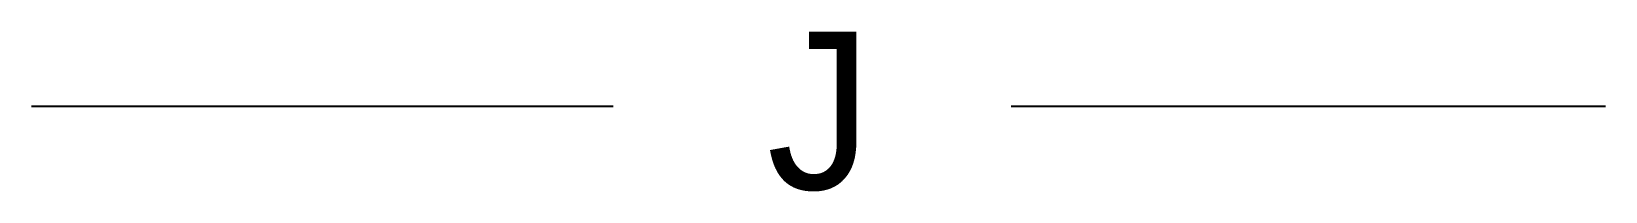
# Model space of a CAD drawing. Header units: metres. Extents: x -64732 to -61888, y -103404 to -103116.
import ezdxf

# ---------------------------------------------------------------- set-up
doc = ezdxf.new("R2010")
doc.units = ezdxf.units.M
doc.layers.add('G', color=3, linetype='Continuous')
doc.layers.add('R', color=3, linetype='Continuous')

msp = doc.modelspace()

# ---------------------------------------------------------------- linework, layer by layer
at = {"layer": 'G'}
for p, q in [((-64732.47, -103250.48), (-63681.14, -103250.48)), ((-62962.12, -103250.48), (-61887.91, -103250.48))]:
    msp.add_line(p, q, dxfattribs=at)

# ---------------------------------------------------------------- texts
at = {"layer": 'R'}
msp.add_text('J', height=284.46, dxfattribs=at).set_placement((-63403.76, -103400.19))

doc.saveas('drawing.dxf')
